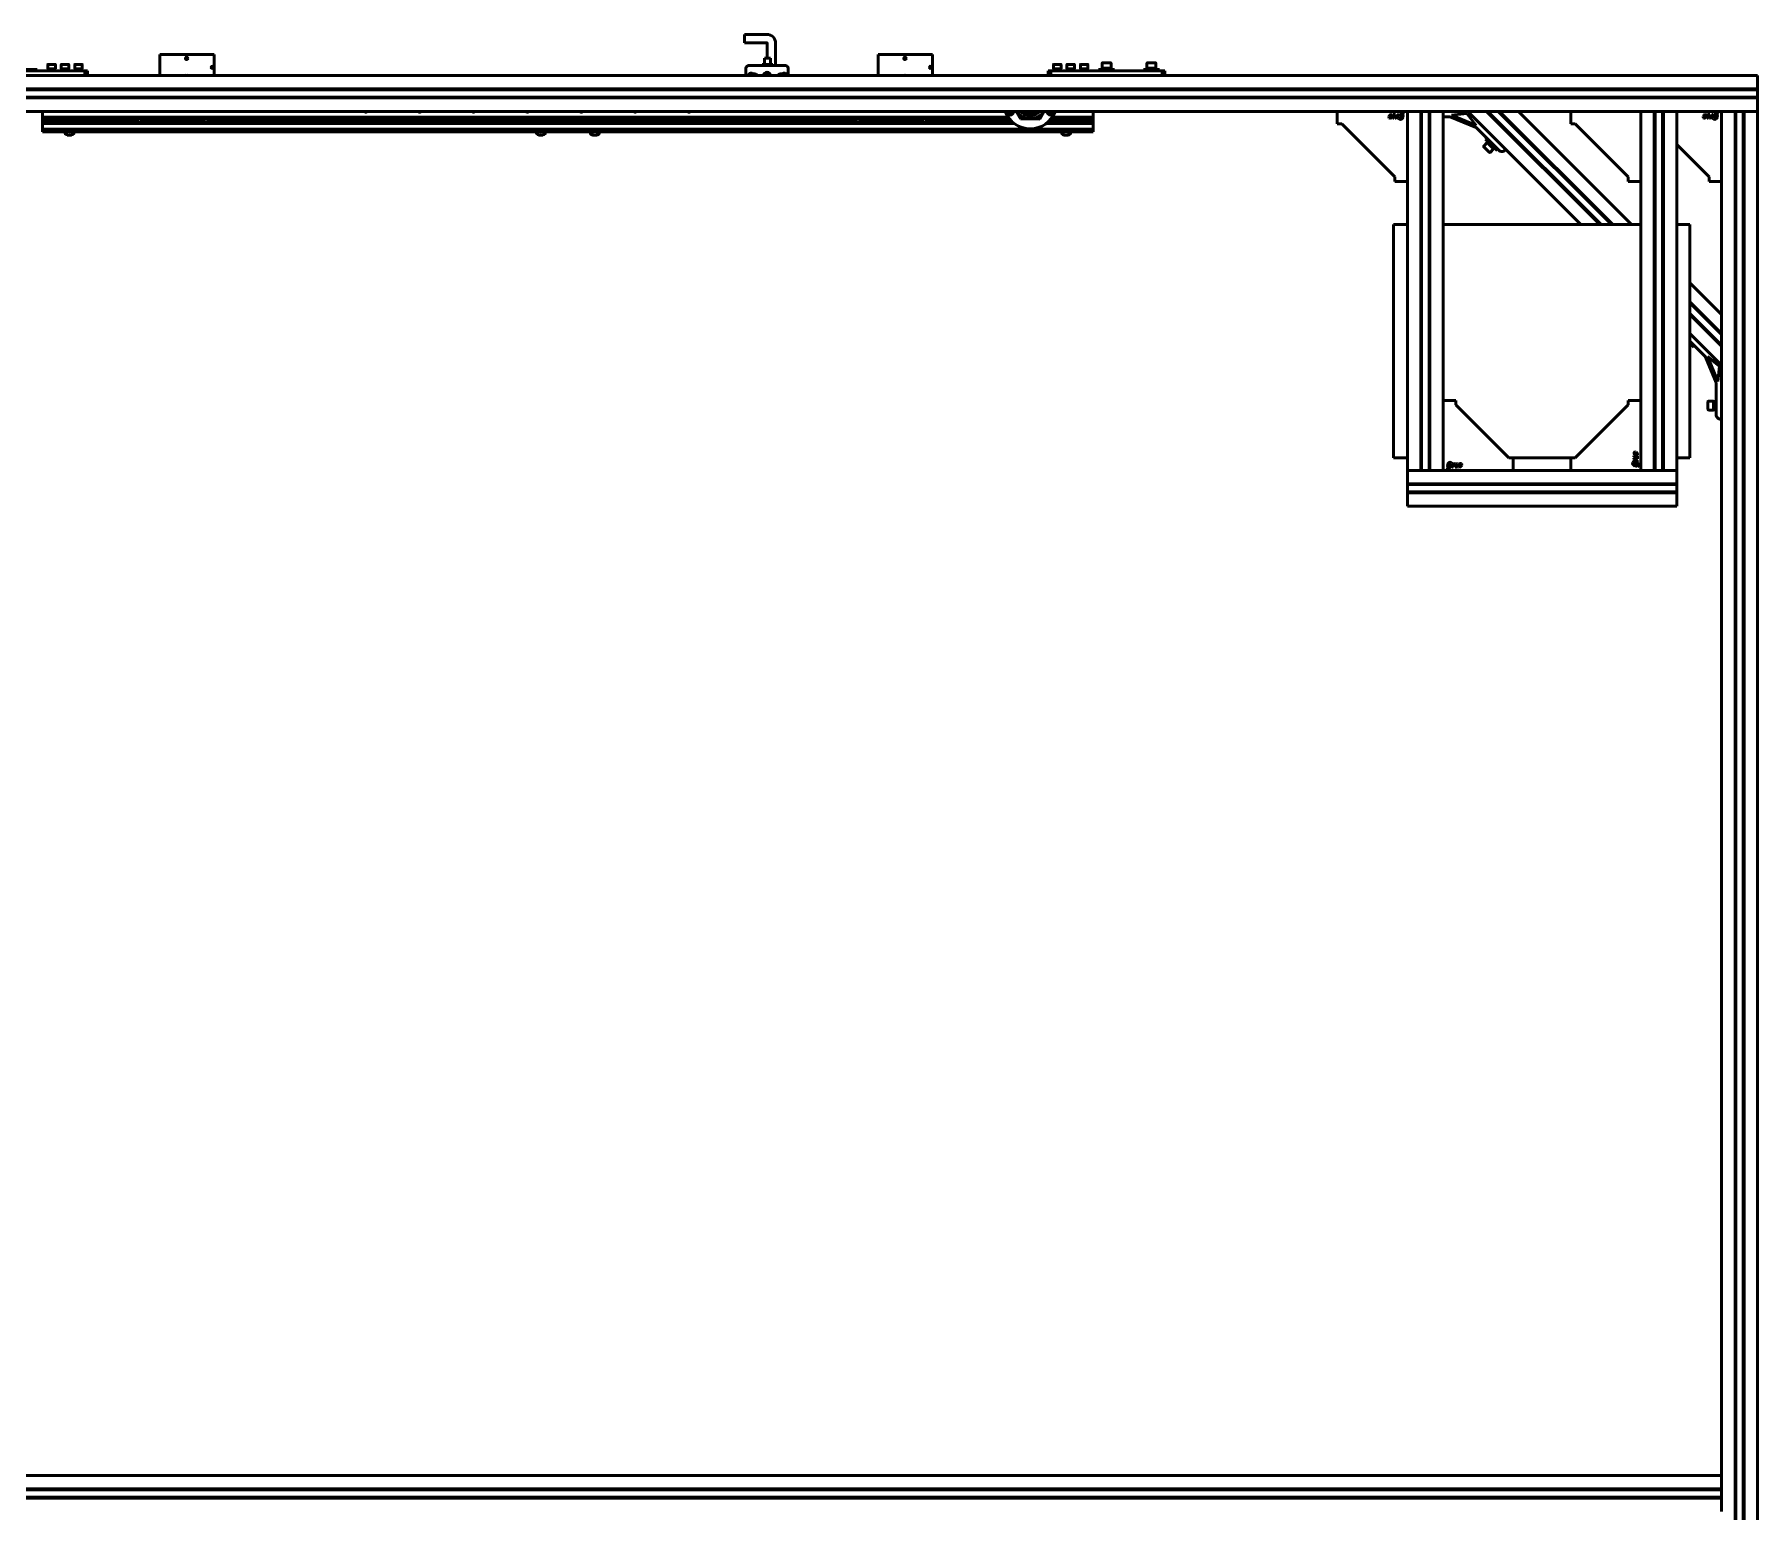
# Model space of a CAD drawing. Header units: millimetres. Extents: x 845401 to 948039, y 511594 to 550263.
# Drawn here: x 913712 to 915631, y 545107 to 546753 of the extents above; entities that cross this region are included whole.
import ezdxf

# ---------------------------------------------------------------- set-up
doc = ezdxf.new("R2010")
doc.units = ezdxf.units.MM
doc.layers.add('可见 (ISO)', color=7, linetype='Continuous', lineweight=50)

# ---------------------------------------------------------------- blocks, each defined once
blk = doc.blocks.new('A$C2A4E01FC')
at = {"layer": '可见 (ISO)', "color": 251}
for p, q in [((2146.2, 2727.7), (2146.2, 2726.2)), ((2171.2, 2727.7), (2146.2, 2727.7)), ((2146.2, 2719.7), (2146.2, 2726.2)), ((2146.2, 2719.7), (2146.2, 2718.2)), ((2171.2, 2718.2), (2146.2, 2718.2)), ((2171.4, 2701.3), (2171.4, 2718)), ((2180.9, 2693), (2180.9, 2718)), ((1411.5, 2687), (1287.5, 2687)), ((1340.5, 2688.6), (1358.5, 2688.6)), ((1358.5, 2687), (1358.5, 2688.6)), ((1379.5, 2688), (1369.5, 2688)), ((1369.5, 2687), (1369.5, 2688)), ((1370.3, 2694.1), (1370.3, 2689.3)), ((1370.3, 2689.3), (1378.8, 2689.3)), ((1378.6, 2694.3), (1370.5, 2694.3)), ((1370.7, 2689.3), (1370.7, 2688)), ((1378.2, 2689.3), (1378.2, 2688)), ((1378.3, 2689.3), (1378.3, 2688)), ((1378.3, 2689.3), (1378.3, 2688)), ((1378.8, 2694.1), (1378.8, 2689.3)), ((1379.5, 2687), (1379.5, 2688)), ((1394.5, 2688), (1384.5, 2688)), ((1384.5, 2687), (1384.5, 2688)), ((1385.3, 2694.1), (1385.3, 2689.3)), ((1385.3, 2689.3), (1393.8, 2689.3)), ((1393.6, 2694.3), (1385.5, 2694.3)), ((1385.7, 2689.3), (1385.7, 2688)), ((1393.2, 2689.3), (1393.2, 2688)), ((1393.3, 2689.3), (1393.3, 2688)), ((1393.3, 2689.3), (1393.3, 2688)), ((1393.8, 2694.1), (1393.8, 2689.3)), ((1394.5, 2687), (1394.5, 2688)), ((1409.5, 2688), (1399.5, 2688)), ((1399.5, 2687), (1399.5, 2688)), ((1400.3, 2694.1), (1400.3, 2689.3)), ((1400.3, 2689.3), (1408.8, 2689.3)), ((1408.6, 2694.3), (1400.5, 2694.3)), ((1400.7, 2689.3), (1400.7, 2688)), ((1408.2, 2689.3), (1408.2, 2688)), ((1408.3, 2689.3), (1408.3, 2688)), ((1408.3, 2689.3), (1408.3, 2688)), ((1408.8, 2694.1), (1408.8, 2689.3)), ((1409.5, 2687), (1409.5, 2688)), ((1411.5, 2682), (1411.5, 2687)), ((1411.5, 2687), (1414.5, 2687)), ((1414.5, 2687), (1414.5, 2682)), ((1495, 2705.5), (1555.6, 2705.5)), ((1495, 2682), (1495, 2705.5)), ((1526, 2701.5), (1523.8, 2701.5)), ((1555.6, 2705.5), (1555.6, 2682)), ((2147.9, 2682), (2147.9, 2690)), ((2150.9, 2693), (2191.9, 2693)), ((2166.1, 2694), (2166.1, 2693)), ((2169, 2694), (2166.1, 2694)), ((2168.4, 2701.3), (2175.4, 2701.3)), ((2168.4, 2701.3), (2168.4, 2694)), ((2169, 2694), (2169, 2693)), ((2174.8, 2694), (2169, 2694)), ((2174.8, 2694), (2174.8, 2693)), ((2177.7, 2694), (2174.8, 2694)), ((2175.4, 2701.3), (2175.4, 2694)), ((2177.7, 2694), (2177.7, 2693)), ((2194.9, 2690), (2194.9, 2682)), ((2295, 2705.5), (2355.6, 2705.5)), ((2295, 2682), (2295, 2705.5)), ((2326, 2701.5), (2323.8, 2701.5)), ((2355.6, 2705.5), (2355.6, 2682)), ((2484.5, 2682), (2484.5, 2687)), ((2484.5, 2687), (2487.5, 2687)), ((2487.5, 2687), (2611.5, 2687)), ((2487.5, 2687), (2487.5, 2682)), ((2499.5, 2688), (2489.5, 2688)), ((2489.5, 2687), (2489.5, 2688)), ((2490.3, 2694.1), (2490.3, 2689.3)), ((2490.3, 2689.3), (2498.8, 2689.3)), ((2498.6, 2694.3), (2490.5, 2694.3)), ((2490.7, 2688), (2490.7, 2689.3)), ((2498.3, 2688), (2498.3, 2689.3)), ((2498.8, 2694.1), (2498.8, 2689.3)), ((2499.5, 2687), (2499.5, 2688)), ((2514.5, 2688), (2504.5, 2688)), ((2504.5, 2687), (2504.5, 2688)), ((2505.3, 2694.1), (2505.3, 2689.3)), ((2505.3, 2689.3), (2513.8, 2689.3)), ((2513.6, 2694.3), (2505.5, 2694.3)), ((2505.7, 2688), (2505.7, 2689.3)), ((2513.3, 2688), (2513.3, 2689.3)), ((2513.8, 2694.1), (2513.8, 2689.3)), ((2514.5, 2687), (2514.5, 2688)), ((2529.5, 2688), (2519.5, 2688)), ((2519.5, 2687), (2519.5, 2688)), ((2520.3, 2694.1), (2520.3, 2689.3)), ((2520.3, 2689.3), (2528.8, 2689.3)), ((2528.6, 2694.3), (2520.5, 2694.3)), ((2520.7, 2688), (2520.7, 2689.3)), ((2528.3, 2688), (2528.3, 2689.3)), ((2528.8, 2694.1), (2528.8, 2689.3)), ((2529.5, 2687), (2529.5, 2688)), ((2540.5, 2688.6), (2558.5, 2688.6)), ((2540.5, 2687), (2540.5, 2688.6)), ((2544.5, 2695.6), (2544.5, 2690.2)), ((2544.5, 2690.2), (2554.5, 2690.2)), ((2544.9, 2688.6), (2544.9, 2690.2)), ((2545.1, 2696.2), (2553.9, 2696.2)), ((2554.2, 2689.5), (2554.2, 2690.2)), ((2554.5, 2695.6), (2554.5, 2690.2)), ((2558.5, 2687), (2558.5, 2688.6)), ((2590.5, 2688.6), (2608.5, 2688.6)), ((2590.5, 2687), (2590.5, 2688.6)), ((2594.5, 2695.6), (2594.5, 2690.2)), ((2594.5, 2690.2), (2604.5, 2690.2)), ((2594.9, 2688.6), (2594.9, 2690.2)), ((2595.1, 2696.2), (2603.9, 2696.2)), ((2604.2, 2689.5), (2604.2, 2690.2)), ((2604.5, 2695.6), (2604.5, 2690.2)), ((2608.5, 2687), (2608.5, 2688.6)), ((2611.5, 2682), (2611.5, 2687)), ((2611.5, 2687), (2614.5, 2687)), ((2614.5, 2687), (2614.5, 2682)), ((3274.5, 2682), (494.5, 2682)), ((2152.8, 2683), (2153.2, 2682.4)), ((2153, 2682.5), (2153.2, 2682.4)), ((2153, 2682.1), (2153.2, 2682.1)), ((2153.1, 2682), (2153.2, 2682.1)), ((2153.2, 2682.4), (2153.6, 2682.5)), ((2153.2, 2682.1), (2153.2, 2682.4)), ((2153.6, 2682.5), (2153.4, 2683.3)), ((2153.7, 2682.7), (2153.6, 2682.5)), ((2153.6, 2682.5), (2153.8, 2682.3)), ((2153.9, 2682.5), (2153.8, 2682.3)), ((2153.8, 2682.3), (2154.1, 2682.3)), ((2154.8, 2682.7), (2154.1, 2682.3)), ((2154.2, 2682.5), (2154.1, 2682.3)), ((2154.1, 2682.3), (2154.2, 2682)), ((2154.7, 2682), (2155, 2682)), ((2158.6, 2683.6), (2155.8, 2683.6)), ((2157.6, 2683.6), (2157.6, 2682)), ((2159.5, 2683.3), (2159.5, 2682)), ((2170.6, 2682), (2170.7, 2682)), ((2170.7, 2683.5), (2171, 2682.5)), ((2170.8, 2682.7), (2171, 2682.5)), ((2170.8, 2682), (2171, 2682.5)), ((2171, 2682.5), (2171.4, 2682.6)), ((2171.4, 2682.6), (2171.4, 2683.6)), ((2171.6, 2682.8), (2171.4, 2682.6)), ((2171.4, 2682.6), (2171.8, 2682)), ((2172, 2682.2), (2171.8, 2682)), ((2171.8, 2682), (2172.2, 2682)), ((2172.6, 2682), (2172.5, 2682)), ((2173.4, 2682.2), (2172.7, 2682)), ((2188.2, 2683.6), (2185.4, 2683.6)), ((2186.4, 2683.6), (2186.4, 2682)), ((2189.6, 2682), (2189.7, 2682)), ((2189.8, 2683.2), (2190.1, 2682.4)), ((2189.8, 2682.2), (2190, 2682.1)), ((2189.8, 2682), (2190, 2682.1)), ((2189.9, 2682.5), (2190.1, 2682.4)), ((2190, 2682.1), (2190.1, 2682.4)), ((2190.1, 2682.4), (2190.5, 2682.5)), ((2190.5, 2682.5), (2190.5, 2683.3)), ((2190.6, 2682.7), (2190.5, 2682.5)), ((2190.5, 2682.5), (2190.7, 2682.3)), ((2190.8, 2682.4), (2190.7, 2682.3)), ((2190.7, 2682.3), (2191, 2682.2)), ((2191.7, 2682.5), (2191, 2682.2)), ((2191.1, 2682.4), (2191, 2682.2)), ((2191, 2682.2), (2191, 2682)), ((3274.5, 2679.9), (3274.5, 2682)), ((3274.5, 2679.9), (3274.5, 2667.1)), ((3274.5, 2667.1), (494.5, 2667.1)), ((3274.5, 2666.1), (494.5, 2666.1)), ((3274.5, 2657.9), (494.5, 2657.9)), ((3274.5, 2656.9), (494.5, 2656.9)), ((3274.5, 2667.1), (3274.5, 2666.1)), ((3274.5, 2666.1), (3274.5, 2657.9)), ((3274.5, 2657.9), (3274.5, 2656.9)), ((3274.5, 2656.9), (3274.5, 2644.1)), ((2806.5, 2641.9), (817.3, 2641.9)), ((1364.5, 2635.6), (1364.5, 2641.9)), ((1364.5, 2635.6), (2440, 2635.6)), ((1364.5, 2635.1), (1364.5, 2635.6)), ((1364.5, 2635.1), (2440.3, 2635.1)), ((1364.5, 2634.9), (1364.5, 2635.1)), ((1364.5, 2634.9), (2440.5, 2634.9)), ((1364.5, 2632.5), (1364.5, 2634.9)), ((1364.5, 2632.5), (1470.5, 2632.5)), ((1364.5, 2632), (1364.5, 2632.5)), ((1364.5, 2632), (1470.4, 2632)), ((1364.5, 2631.4), (1364.5, 2632)), ((1364.5, 2631.4), (1470.5, 2631.4)), ((1364.5, 2629), (1364.5, 2631.4)), ((1364.5, 2629), (2445.9, 2629)), ((1364.5, 2628.9), (1364.5, 2629)), ((1474.5, 2632.5), (1507.1, 2632.5)), ((1474.5, 2631.4), (1507.1, 2631.4)), ((1474.6, 2632), (1507, 2632)), ((1511.9, 2632.5), (1544.5, 2632.5)), ((1511.9, 2631.4), (1544.5, 2631.4)), ((1512, 2632), (1544.4, 2632)), ((1548.5, 2632.5), (2270.5, 2632.5)), ((1548.5, 2631.4), (2270.5, 2631.4)), ((1548.6, 2632), (2270.4, 2632)), ((2274.5, 2632.5), (2307.1, 2632.5)), ((2274.5, 2631.4), (2307.1, 2631.4)), ((2274.6, 2632), (2307, 2632)), ((2311.9, 2632.5), (2344.5, 2632.5)), ((2311.9, 2631.4), (2344.5, 2631.4)), ((2312, 2632), (2344.4, 2632)), ((2348.5, 2632.5), (2442.3, 2632.5)), ((2348.5, 2631.4), (2443.3, 2631.4)), ((2348.6, 2632), (2442.8, 2632)), ((2439.9, 2641.7), (2440.8, 2641.8)), ((2440.7, 2641.6), (2440.8, 2641.8)), ((2440.8, 2641.8), (2440.9, 2641.9)), ((2441.5, 2641.5), (2440.8, 2641.8)), ((2441.3, 2641.3), (2441.5, 2641.5)), ((2441.7, 2640.8), (2441.5, 2641.5)), ((2441.7, 2640.8), (2441.5, 2639.8)), ((2441.5, 2640.7), (2441.7, 2640.8)), ((2442.2, 2640.8), (2441.7, 2640.8)), ((2442.5, 2641.4), (2442.2, 2640.8)), ((2442.2, 2639.8), (2442.2, 2640.8)), ((2442.3, 2640.6), (2442.2, 2640.8)), ((2443.1, 2641.7), (2442.5, 2641.4)), ((2442.6, 2641.2), (2442.5, 2641.4)), ((2443.1, 2641.9), (2443.1, 2641.7)), ((2443.1, 2641.7), (2444.1, 2641.5)), ((2443.3, 2641.5), (2443.1, 2641.7)), ((2453.7, 2633.5), (2448.9, 2641.9)), ((2464.4, 2633.5), (2453.7, 2633.5)), ((2475, 2633.4), (2464.4, 2633.5)), ((2480.1, 2641.9), (2475, 2633.4)), ((2483.1, 2629), (2534.5, 2629)), ((2485.5, 2641.9), (2485.8, 2641.9)), ((2485.7, 2641.8), (2485.8, 2641.9)), ((2485.7, 2631.4), (2534.5, 2631.4)), ((2485.8, 2641.9), (2485.8, 2641.9)), ((2486.4, 2641.5), (2485.8, 2641.9)), ((2486.2, 2641.4), (2486.4, 2641.5)), ((2486.2, 2632), (2534.5, 2632)), ((2486.6, 2640.9), (2486.3, 2639.9)), ((2486.6, 2640.9), (2486.4, 2641.5)), ((2486.4, 2640.8), (2486.6, 2640.9)), ((2487, 2640.8), (2486.6, 2640.9)), ((2486.7, 2632.5), (2534.5, 2632.5)), ((2487.4, 2641.3), (2487, 2640.8)), ((2487, 2639.8), (2487, 2640.8)), ((2487.1, 2640.6), (2487, 2640.8)), ((2488.1, 2641.5), (2487.4, 2641.3)), ((2487.5, 2641.2), (2487.4, 2641.3)), ((2488.2, 2641.9), (2488.1, 2641.5)), ((2488.1, 2641.5), (2489, 2641.2)), ((2488.2, 2641.3), (2488.1, 2641.5)), ((2489.2, 2641.9), (2488.5, 2641.9)), ((2488.5, 2634.9), (2534.5, 2634.9)), ((2488.7, 2635.1), (2534.5, 2635.1)), ((2489, 2635.6), (2534.5, 2635.6)), ((2534.5, 2641.9), (2534.5, 2635.6)), ((2534.5, 2635.6), (2534.5, 2635.1)), ((2534.5, 2635.1), (2534.5, 2634.9)), ((2534.5, 2634.9), (2534.5, 2632.5)), ((2534.5, 2632.5), (2534.5, 2632)), ((2534.5, 2632), (2534.5, 2631.4)), ((2534.5, 2631.4), (2534.5, 2629)), ((2534.5, 2629), (2534.5, 2628.9)), ((2806.5, 2641.9), (2806.5, 2628)), ((2884.5, 2641.9), (2806.5, 2641.9)), ((2865, 2636.1), (2863.9, 2636.1)), ((2865.4, 2636.7), (2864.1, 2636.7)), ((2868.7, 2638.3), (2868.2, 2637.3)), ((2868.2, 2637.3), (2869.9, 2637.3)), ((2869.9, 2637.3), (2868.5, 2634.4)), ((2868.5, 2634.4), (2869.6, 2634.4)), ((2871.4, 2638.3), (2868.7, 2638.3)), ((2869.6, 2634.4), (2871.4, 2638.3)), ((2872.9, 2636.3), (2870.9, 2634.4)), ((2870.9, 2634.4), (2872, 2634.4)), ((2872, 2634.4), (2873.2, 2635.5)), ((2872.9, 2636.3), (2873.6, 2638.3)), ((2873.2, 2635.5), (2873.6, 2634.4)), ((2874.7, 2638.3), (2873.6, 2638.3)), ((2873.6, 2634.4), (2874.7, 2634.4)), ((2874.7, 2638.3), (2874, 2636.3)), ((2874.7, 2634.4), (2874, 2636.3)), ((2876.4, 2634.1), (2875.3, 2633.9)), ((2876, 2636.3), (2876.9, 2638.3)), ((2877.8, 2636.3), (2876, 2636.3)), ((2877.1, 2636), (2876, 2635.9)), ((2876.9, 2638.3), (2877.5, 2638.3)), ((2877.5, 2638.1), (2877.5, 2638.3)), ((2878.1, 2636.8), (2877.5, 2636.8)), ((2877.8, 2636.3), (2878.1, 2636.8)), ((2880.5, 2638.8), (2879.4, 2638.6)), ((2886.6, 2641.9), (2884.5, 2641.9)), ((2884.5, 2564), (2884.5, 2641.9)), ((2886.6, 2641.9), (2899.4, 2641.9)), ((2899.4, 2641.9), (2900.4, 2641.9)), ((2899.4, 2242), (2899.4, 2641.9)), ((2908.6, 2641.9), (2900.4, 2641.9)), ((2900.4, 2242), (2900.4, 2641.9)), ((2908.6, 2641.9), (2909.6, 2641.9)), ((2908.6, 2242), (2908.6, 2641.9)), ((2909.6, 2641.9), (2922.4, 2641.9)), ((2909.6, 2242), (2909.6, 2641.9)), ((2924.5, 2641.9), (2922.4, 2641.9)), ((3066.5, 2641.9), (2924.5, 2641.9)), ((2924.5, 2320), (2924.5, 2641.9)), ((2924.5, 2636), (2932.3, 2636)), ((2932.3, 2636), (2961.1, 2624)), ((2933.6, 2637.6), (2950.7, 2639.6)), ((2961.3, 2626.1), (2933.6, 2637.6)), ((2950.7, 2639.6), (2961.3, 2626.1)), ((3077.8, 2515.8), (2951.7, 2641.9)), ((3098.8, 2515.8), (2972.7, 2641.9)), ((3100.3, 2515.8), (2974.1, 2641.9)), ((3111.9, 2515.8), (2985.7, 2641.9)), ((3113.3, 2515.8), (2987.2, 2641.9)), ((3134.3, 2515.8), (3008.2, 2641.9)), ((3066.5, 2641.9), (3144.5, 2641.9)), ((3066.5, 2628), (3066.5, 2641.9)), ((3146.6, 2641.9), (3144.5, 2641.9)), ((3144.5, 2641.9), (3144.5, 2564)), ((3146.6, 2641.9), (3159.4, 2641.9)), ((3159.4, 2641.9), (3160.4, 2641.9)), ((3159.4, 2242), (3159.4, 2641.9)), ((3168.6, 2641.9), (3160.4, 2641.9)), ((3160.4, 2242), (3160.4, 2641.9)), ((3168.6, 2641.9), (3169.6, 2641.9)), ((3168.6, 2242), (3168.6, 2641.9)), ((3169.6, 2641.9), (3182.4, 2641.9)), ((3169.6, 2242), (3169.6, 2641.9)), ((3184.5, 2641.9), (3182.4, 2641.9)), ((3234.5, 2641.9), (3184.5, 2641.9)), ((3184.5, 2242), (3184.5, 2641.9)), ((3215, 2636.1), (3213.9, 2636.1)), ((3215.4, 2636.7), (3214.1, 2636.7)), ((3218.7, 2638.3), (3218.2, 2637.3)), ((3218.2, 2637.3), (3219.9, 2637.3)), ((3219.9, 2637.3), (3218.5, 2634.4)), ((3218.5, 2634.4), (3219.6, 2634.4)), ((3221.4, 2638.3), (3218.7, 2638.3)), ((3219.6, 2634.4), (3221.4, 2638.3)), ((3222.9, 2636.3), (3220.9, 2634.4)), ((3220.9, 2634.4), (3222, 2634.4)), ((3222, 2634.4), (3223.2, 2635.5)), ((3222.9, 2636.3), (3223.6, 2638.3)), ((3223.2, 2635.5), (3223.6, 2634.4)), ((3224.7, 2638.3), (3223.6, 2638.3)), ((3223.6, 2634.4), (3224.7, 2634.4)), ((3224.7, 2638.3), (3224, 2636.3)), ((3224.7, 2634.4), (3224, 2636.3)), ((3226.4, 2634.1), (3225.3, 2633.9)), ((3226, 2636.3), (3226.9, 2638.3)), ((3227.8, 2636.3), (3226, 2636.3)), ((3227.1, 2636), (3226, 2635.9)), ((3226.9, 2638.3), (3227.5, 2638.3)), ((3227.5, 2638.1), (3227.5, 2638.3)), ((3228.1, 2636.8), (3227.5, 2636.8)), ((3227.8, 2636.3), (3228.1, 2636.8)), ((3230.5, 2638.8), (3229.4, 2638.6)), ((3236.6, 2641.9), (3234.5, 2641.9)), ((3234.5, 1122), (3234.5, 2641.9)), ((3236.6, 2641.9), (3249.4, 2641.9)), ((3249.4, 2641.9), (3250.4, 2641.9)), ((3249.4, 272), (3249.4, 2641.9)), ((3250.4, 272), (3250.4, 2641.9)), ((3258.6, 2641.9), (3250.4, 2641.9)), ((3258.6, 2641.9), (3259.6, 2641.9)), ((3258.6, 272), (3258.6, 2641.9)), ((3259.6, 2641.9), (3272.4, 2641.9)), ((3259.6, 272), (3259.6, 2641.9)), ((3274.5, 2641.9), (3272.4, 2641.9)), ((3274.5, 2641.9), (3274.5, 2644.1)), ((3274.5, 272), (3274.5, 2641.9)), ((1364.5, 2628.9), (2446.2, 2628.9)), ((1364.5, 2628.4), (1364.5, 2628.9)), ((1364.5, 2628.4), (2446.8, 2628.4)), ((1364.5, 2623.5), (1364.5, 2628.4)), ((1364.5, 2623.5), (1364.5, 2622)), ((1364.5, 2622), (1365.9, 2622)), ((1364.5, 2619), (1364.5, 2622)), ((1364.5, 2619), (1369.5, 2619)), ((1369.5, 2622), (1365.9, 2622)), ((1369.5, 2622), (1944.5, 2622)), ((1369.5, 2619), (1944.5, 2619)), ((1389.8, 2619), (1389.8, 2616.9)), ((1393.1, 2615.4), (1393.1, 2615.4)), ((1393.7, 2615.3), (1393.7, 2615.3)), ((1394.7, 2615.4), (1394.7, 2615.6)), ((1395.1, 2615.4), (1395.1, 2615.6)), ((1395.1, 2615.3), (1395.1, 2615.6)), ((1399.3, 2619), (1399.3, 2616.9)), ((1914.8, 2619), (1914.8, 2616.9)), ((1918.8, 2615.3), (1918.8, 2615.3)), ((1919, 2615.4), (1919, 2615.6)), ((1919.1, 2615.4), (1919.2, 2615.6)), ((1920.2, 2615.3), (1920.2, 2615.3)), ((1920.8, 2615.4), (1920.8, 2615.4)), ((1924.3, 2619), (1924.3, 2616.9)), ((1948.1, 2622), (1944.5, 2622)), ((1944.5, 2619), (1949.5, 2619)), ((1948.1, 2622), (1950.9, 2622)), ((1949.5, 2619), (1949.5, 2622)), ((1949.5, 2622), (1949.5, 2619)), ((1949.5, 2619), (1954.5, 2619)), ((1954.5, 2622), (1950.9, 2622)), ((1954.5, 2622), (2529.5, 2622)), ((1954.5, 2619), (2529.5, 2619)), ((1974.8, 2619), (1974.8, 2616.9)), ((1978.3, 2615.4), (1978.3, 2615.6)), ((1978.5, 2615.3), (1978.5, 2615.5)), ((1978.8, 2615.4), (1978.8, 2615.4)), ((1979.5, 2615.3), (1979.5, 2615.3)), ((1980.5, 2615.3), (1980.5, 2615.4)), ((1980.8, 2615.4), (1980.7, 2615.5)), ((1984.3, 2619), (1984.3, 2616.9)), ((2482.2, 2628.4), (2534.5, 2628.4)), ((2482.8, 2628.9), (2534.5, 2628.9)), ((2499.8, 2619), (2499.8, 2616.9)), ((2503.2, 2615.4), (2503.2, 2615.5)), ((2503.5, 2615.3), (2503.5, 2615.4)), ((2504.7, 2615.3), (2504.7, 2615.3)), ((2505.5, 2615.3), (2505.4, 2615.6)), ((2505.4, 2615.4), (2505.4, 2615.5)), ((2505.6, 2615.4), (2505.6, 2615.6)), ((2509.3, 2619), (2509.3, 2616.9)), ((2533.1, 2622), (2529.5, 2622)), ((2529.5, 2619), (2534.5, 2619)), ((2533.1, 2622), (2534.5, 2622)), ((2534.5, 2628.9), (2534.5, 2628.4)), ((2534.5, 2628.4), (2534.5, 2623.5)), ((2534.5, 2622), (2534.5, 2623.5)), ((2534.5, 2622), (2534.5, 2619)), ((2806.5, 2628), (2811.5, 2628)), ((2811.5, 2628), (2870.5, 2569)), ((2961.1, 2624), (2986.3, 2598.8)), ((2972.9, 2612.3), (2971.7, 2611.1)), ((2984.5, 2598.4), (2971.7, 2611.1)), ((3066.5, 2628), (3071.5, 2628)), ((3130.5, 2569), (3071.5, 2628)), ((2969.6, 2603.3), (2973.4, 2607.2)), ((2975.8, 2596.3), (2969.6, 2602.5)), ((2980.5, 2600.1), (2973.4, 2607.2)), ((2974.1, 2607.3), (2973.7, 2606.9)), ((2976.7, 2596.3), (2980.5, 2600.1)), ((2981.4, 2601.5), (2980.3, 2600.3)), ((2985.6, 2599.5), (2984.5, 2598.4)), ((2994.1, 2599.5), (2993.5, 2598.9)), ((3184.5, 2605), (3220.5, 2569)), ((2870.5, 2569), (2870.5, 2564)), ((2870.5, 2564), (2884.5, 2564)), ((2884.5, 2242), (2884.5, 2564)), ((3130.5, 2569), (3130.5, 2564)), ((3130.5, 2564), (3144.5, 2564)), ((3144.5, 2320), (3144.5, 2564)), ((3220.5, 2569), (3220.5, 2564)), ((3220.5, 2564), (3234.5, 2564)), ((2869.2, 2515.8), (2884.5, 2515.8)), ((2869.2, 2255.8), (2869.2, 2515.8)), ((2924.5, 2515.8), (3144.5, 2515.8)), ((3184.5, 2515.8), (3199.2, 2515.8)), ((3199.2, 2255.8), (3199.2, 2515.8)), ((3234.5, 2415.7), (3199.2, 2451)), ((3234.5, 2394.6), (3199.2, 2429.9)), ((3234.5, 2393.2), (3199.2, 2428.5)), ((3234.5, 2381.6), (3199.2, 2416.9)), ((3234.5, 2380.2), (3199.2, 2415.5)), ((3234.5, 2359.1), (3199.2, 2394.4)), ((3199.2, 2385.9), (3216.6, 2368.6)), ((3203.7, 2379.2), (3199.2, 2383.7)), ((3199.5, 2381.1), (3199.2, 2381.4)), ((3200.6, 2382.3), (3199.5, 2381.1)), ((3204.8, 2380.3), (3203.7, 2379.2)), ((3216.6, 2368.6), (3228.5, 2339.7)), ((3230.1, 2341.1), (3218.6, 2368.8)), ((3218.6, 2368.8), (3232.1, 2358.1)), ((3232.1, 2358.1), (3230.1, 2341.1)), ((3228.5, 2339.7), (3228.5, 2304.1)), ((2938.5, 2320), (2924.5, 2320)), ((2924.5, 2320), (2924.5, 2242)), ((2938.5, 2315), (2938.5, 2320)), ((2997.5, 2256), (2938.5, 2315)), ((3130.5, 2315), (3071.5, 2256)), ((3144.5, 2320), (3130.5, 2320)), ((3130.5, 2320), (3130.5, 2315)), ((3144.5, 2242), (3144.5, 2320)), ((3219.3, 2309.7), (3219.3, 2318.5)), ((3219.9, 2319.1), (3225.3, 2319.1)), ((3219.9, 2309.1), (3225.3, 2309.1)), ((3225.3, 2309.1), (3225.3, 2319.1)), ((3225.9, 2318.8), (3225.3, 2318.8)), ((3226.9, 2309.5), (3225.3, 2309.5)), ((3226.9, 2309.5), (3226.9, 2318.7)), ((3226.9, 2317.1), (3228.5, 2317.1)), ((3226.9, 2311.1), (3228.5, 2311.1)), ((3234.5, 2299.1), (3233.6, 2299.1)), ((2869.2, 2255.8), (2884.5, 2255.8)), ((2928.5, 2245.1), (2929.6, 2245.3)), ((2931.2, 2247.6), (2930.9, 2247.1)), ((2930.9, 2247.1), (2931.5, 2247.1)), ((2931.2, 2247.6), (2933, 2247.6)), ((2931.5, 2245.8), (2931.5, 2245.6)), ((2932.1, 2245.6), (2931.5, 2245.6)), ((2931.9, 2247.9), (2933, 2248)), ((2933, 2247.6), (2932.1, 2245.6)), ((2932.6, 2249.8), (2933.7, 2250)), ((2934.3, 2249.5), (2935, 2247.6)), ((2935.4, 2249.5), (2934.3, 2249.5)), ((2934.3, 2245.6), (2935, 2247.6)), ((2934.3, 2245.6), (2935.4, 2245.6)), ((2935.8, 2248.4), (2935.4, 2249.5)), ((2936.1, 2247.6), (2935.4, 2245.6)), ((2937, 2249.5), (2935.8, 2248.4)), ((2936.1, 2247.6), (2938.1, 2249.5)), ((2938.1, 2249.5), (2937, 2249.5)), ((2939.4, 2249.5), (2937.6, 2245.6)), ((2937.6, 2245.6), (2940.3, 2245.6)), ((2939.1, 2246.6), (2940.5, 2249.5)), ((2940.8, 2246.6), (2939.1, 2246.6)), ((2940.5, 2249.5), (2939.4, 2249.5)), ((2940.3, 2245.6), (2940.8, 2246.6)), ((2943.6, 2247.2), (2944.9, 2247.2)), ((2944, 2247.8), (2945.1, 2247.8)), ((3002.5, 2256), (2997.5, 2256)), ((3002.5, 2242), (3002.5, 2256)), ((3002.5, 2255.8), (3066.5, 2255.8)), ((3071.5, 2256), (3066.5, 2256)), ((3066.5, 2256), (3066.5, 2242)), ((3136.6, 2250.1), (3136.4, 2251.2)), ((3139.9, 2256.6), (3136.9, 2258)), ((3136.9, 2258), (3136.9, 2256.9)), ((3136.9, 2256.9), (3140.9, 2255)), ((3138.8, 2253.6), (3136.9, 2255.6)), ((3136.9, 2255.6), (3136.9, 2254.5)), ((3136.9, 2254.5), (3138.1, 2253.3)), ((3138.1, 2253.3), (3136.9, 2252.8)), ((3136.9, 2252.8), (3136.9, 2251.7)), ((3136.9, 2251.7), (3138.8, 2252.5)), ((3138.6, 2249.4), (3138.5, 2250.5)), ((3138.6, 2261.5), (3138.6, 2262.6)), ((3138.8, 2253.6), (3140.9, 2252.8)), ((3140.9, 2251.7), (3138.8, 2252.5)), ((3138.8, 2248.6), (3138.8, 2250.5)), ((3138.8, 2250.5), (3140.9, 2249.5)), ((3138.8, 2248.6), (3139.3, 2248.4)), ((3139.3, 2261.1), (3139.3, 2262.4)), ((3139.3, 2248.4), (3139.3, 2248.9)), ((3139.9, 2258.2), (3139.9, 2256.6)), ((3140.9, 2257.8), (3139.9, 2258.2)), ((3140.6, 2249), (3140.9, 2249)), ((3140.9, 2255), (3140.9, 2257.8)), ((3140.9, 2251.7), (3140.9, 2252.8)), ((3140.9, 2249.5), (3140.9, 2249)), ((3141.4, 2245.9), (3141.2, 2247)), ((3184.5, 2255.8), (3199.2, 2255.8)), ((2884.5, 2242), (2886.6, 2242)), ((2884.5, 2242), (2884.5, 2239.9)), ((2884.5, 2227.1), (2884.5, 2239.9)), ((3184.5, 2227.1), (2884.5, 2227.1)), ((2884.5, 2226.1), (2884.5, 2227.1)), ((3184.5, 2226.1), (2884.5, 2226.1)), ((2884.5, 2217.9), (2884.5, 2226.1)), ((2899.4, 2242), (2886.6, 2242)), ((2900.4, 2242), (2899.4, 2242)), ((2908.6, 2242), (2900.4, 2242)), ((2909.6, 2242), (2908.6, 2242)), ((2922.4, 2242), (2909.6, 2242)), ((2922.4, 2242), (2924.5, 2242)), ((2924.5, 2242), (3002.5, 2242)), ((3066.5, 2242), (3002.5, 2242)), ((3066.5, 2242), (3144.5, 2242)), ((3144.5, 2242), (3146.6, 2242)), ((3159.4, 2242), (3146.6, 2242)), ((3160.4, 2242), (3159.4, 2242)), ((3168.6, 2242), (3160.4, 2242)), ((3169.6, 2242), (3168.6, 2242)), ((3182.4, 2242), (3169.6, 2242)), ((3182.4, 2242), (3184.5, 2242)), ((3184.5, 2239.9), (3184.5, 2242)), ((3184.5, 2239.9), (3184.5, 2227.1)), ((3184.5, 2227.1), (3184.5, 2226.1)), ((3184.5, 2226.1), (3184.5, 2217.9)), ((3184.5, 2217.9), (2884.5, 2217.9)), ((2884.5, 2216.9), (2884.5, 2217.9)), ((3184.5, 2216.9), (2884.5, 2216.9)), ((2884.5, 2204.1), (2884.5, 2216.9)), ((3184.5, 2217.9), (3184.5, 2216.9)), ((3184.5, 2216.9), (3184.5, 2204.1)), ((2884.5, 2204.1), (2884.5, 2202)), ((3184.5, 2202), (2884.5, 2202)), ((3184.5, 2202), (3184.5, 2204.1)), ((3234.5, 1122), (534.5, 1122)), ((3234.5, 1119.9), (3234.5, 1122)), ((3234.5, 1119.9), (3234.5, 1107.1)), ((3234.5, 1107.1), (534.5, 1107.1)), ((3234.5, 1106.1), (534.5, 1106.1)), ((3234.5, 1097.9), (534.5, 1097.9)), ((3234.5, 1096.9), (534.5, 1096.9)), ((3234.5, 1107.1), (3234.5, 1106.1)), ((3234.5, 1097.9), (3234.5, 1106.1)), ((3234.5, 1097.9), (3234.5, 1096.9)), ((3234.5, 1096.9), (3234.5, 1084.1)), ((3234.5, 1082), (3234.5, 1084.1))]:
    blk.add_line(p, q, dxfattribs=at)
for centre, radius in [((1524.9, 2701), 1.25), ((1553.6, 2691), 1.25), ((2324.9, 2701), 1.25), ((2353.6, 2691), 1.25), ((1509.5, 2632), 2.5), ((1509.5, 2632), 1.81), ((2309.5, 2632), 2.5), ((2309.5, 2632), 1.81)]:
    blk.add_circle(centre, radius, dxfattribs=at)
for centre, radius, start, end in [((2171.2, 2718), 9.75, 0, 90), ((2171.2, 2718), 0.25, 0, 90), ((1370.5, 2694.1), 0.2, 90, 180), ((1378.6, 2694.1), 0.2, 0, 90), ((1385.5, 2694.1), 0.2, 90, 180), ((1393.6, 2694.1), 0.2, 0, 90), ((1400.5, 2694.1), 0.2, 90, 180), ((1408.6, 2694.1), 0.2, 0, 90), ((2150.9, 2690), 3, 90, 180), ((2191.9, 2690), 3, 0, 90), ((2490.5, 2694.1), 0.2, 90, 180), ((2498.6, 2694.1), 0.2, 0, 90), ((2505.5, 2694.1), 0.2, 90, 180), ((2513.6, 2694.1), 0.2, 0, 90), ((2520.5, 2694.1), 0.2, 90, 180), ((2528.6, 2694.1), 0.2, 0, 90), ((2545.1, 2695.6), 0.6, 90, 180), ((2553.9, 2695.6), 0.6, 0, 90), ((2595.1, 2695.6), 0.6, 90, 180), ((2603.9, 2695.6), 0.6, 0, 90), ((1524.9, 2681), 1.25, 53.1301, 126.8699), ((2153.6, 2681.9), 2.8, 2.0467, 177.9533), ((2158.6, 2681.9), 1.7, 3.3723, 90), ((2171.4, 2681.5), 4, 7.1808, 172.8192), ((2185.4, 2681.9), 1.7, 90, 176.6277), ((2190.4, 2681.9), 2.8, 2.0467, 177.9533), ((2324.9, 2681), 1.25, 53.1301, 126.8699), ((1472.5, 2632), 2.1, 165.6915, 180), ((1472.5, 2632), 2.1, 180, 194.3367), ((1472.5, 2632), 2.1, 14.3085, 165.6915), ((1472.5, 2632), 2.1, 194.3367, 345.6633), ((1472.5, 2632), 2.1, 0, 14.3085), ((1472.5, 2632), 2.1, 345.6633, 0), ((1546.5, 2632), 2.1, 165.6915, 180), ((1546.5, 2632), 2.1, 180, 194.3367), ((1546.5, 2632), 2.1, 14.3085, 165.6915), ((1546.5, 2632), 2.1, 194.3367, 345.6633), ((1546.5, 2632), 2.1, 0, 14.3085), ((1546.5, 2632), 2.1, 345.6633, 0), ((1724.5, 2642.2), 1.25, 191.537, 348.463), ((1784.5, 2642.2), 1.25, 191.537, 348.463), ((1844.5, 2642.2), 1.25, 191.537, 348.463), ((1904.5, 2642.2), 1.25, 191.537, 348.463), ((1964.5, 2642.2), 1.25, 191.537, 348.463), ((2024.5, 2642.2), 1.25, 191.537, 348.463), ((2084.5, 2642.2), 1.25, 191.537, 348.463), ((2272.5, 2632), 2.1, 165.6915, 180), ((2272.5, 2632), 2.1, 180, 194.3367), ((2272.5, 2632), 2.1, 14.3085, 165.6915), ((2272.5, 2632), 2.1, 194.3367, 345.6633), ((2272.5, 2632), 2.1, 0, 14.3085), ((2272.5, 2632), 2.1, 345.6633, 0), ((2346.5, 2632), 2.1, 165.6915, 180), ((2346.5, 2632), 2.1, 180, 194.3367), ((2346.5, 2632), 2.1, 14.3085, 165.6915), ((2346.5, 2632), 2.1, 194.3367, 345.6633), ((2346.5, 2632), 2.1, 0, 14.3085), ((2346.5, 2632), 2.1, 345.6633, 0), ((2464.5, 2652), 29.5, 199.8149, 340.1851), ((2442, 2641.9), 4, 180, 0), ((2464.5, 2652), 18.5, 212.7204, 327.2796), ((2464.5, 2652), 18, 213.749, 326.251), ((2464.5, 2652), 14.8, 222.6849, 317.3151), ((2464.5, 2652), 14.3, 224.5679, 315.4321), ((2464.5, 2652), 11.3, 242.734, 297.266), ((2487, 2641.9), 4, 180, 0), ((2877.4, 2635.5), 1.76, 234.6286, 238.9034), ((3227.4, 2635.5), 1.76, 234.6286, 238.9034), ((1390, 2616.9), 0.2, 180, 234.3147), ((1394.5, 2623.3), 8, 234.3147, 252.8545), ((1394.5, 2623.3), 8, 287.1455, 305.6853), ((1399.1, 2616.9), 0.2, 305.6853, 0), ((1915, 2616.9), 0.2, 180, 234.3147), ((1919.5, 2623.3), 8, 234.3147, 252.9958), ((1919.5, 2623.3), 8, 287.0042, 305.6853), ((1924.1, 2616.9), 0.2, 305.6853, 0), ((1975, 2616.9), 0.2, 180, 234.3147), ((1979.5, 2623.3), 8, 234.3147, 262.7953), ((1979.5, 2623.3), 8, 277.2047, 305.6853), ((1984.1, 2616.9), 0.2, 305.6853, 0), ((2500, 2616.9), 0.2, 180, 234.3147), ((2504.5, 2623.3), 8, 234.3147, 262.2089), ((2504.5, 2623.3), 8, 277.7911, 305.6853), ((2509.1, 2616.9), 0.2, 305.6853, 0), ((2970, 2602.9), 0.6, 135, 225), ((2976.3, 2596.7), 0.6, 225, 315), ((2989.9, 2602.3), 5, 225, 316.2511), ((3219.9, 2318.5), 0.6, 90, 180), ((3219.9, 2309.7), 0.6, 180, 270), ((3233.5, 2304.1), 5, 180, 271.2511), ((2931.6, 2248.4), 1.76, 54.6286, 58.9034), ((3138.1, 2249.1), 1.76, 144.6286, 148.9034)]:
    blk.add_arc(centre, radius, start, end, dxfattribs=at)
for centre, major_axis, ratio, start_param, end_param in [((2549.5, 2687.6), (0, -14.3), 0.32492, 1.639668, 1.752411), ((2549.5, 2689.5), (0, -14.3), 0.32492, 1.501925, 1.613793), ((2599.5, 2687.6), (0, -14.3), 0.32492, 1.639668, 1.752411), ((2599.5, 2689.5), (0, -14.3), 0.32492, 1.501925, 1.613793), ((2153.9, 2681.1), (-4.61, -1.72), 0.446198, 4.644193, 4.780585), ((2153.7, 2681.9), (-1.66, 4.71), 0.087981, 1.287888, 1.415336), ((2153.5, 2681.9), (3.57, 3.5), 0.113883, 1.62056, 1.67404), ((2153.5, 2681.9), (0.31, 4.99), 0.113883, 1.45709, 1.521033), ((2153.5, 2681.8), (1.83, -4.65), 0.087981, 1.726256, 1.853705), ((2153.7, 2681.9), (3.5, -3.57), 0.113883, 1.62056, 1.684502), ((2153.6, 2681.9), (4.99, -0.31), 0.113883, 1.45709, 1.521033), ((2153.6, 2681.8), (4.71, 1.66), 0.087981, 1.287888, 1.415336), ((2152.9, 2681.6), (-1.72, 4.61), 0.446198, 4.644193, 4.780585), ((2153.6, 2681.9), (-4.65, -1.83), 0.087981, 1.81337, 1.853705), ((2171.2, 2681.7), (5.41, 3.59), 0.08872, 1.623346, 1.637561), ((2171.1, 2681.5), (1.62, 6.29), 0.08872, 1.412567, 1.518247), ((2171.5, 2680.7), (-6.36, -1.07), 0.446198, 4.656596, 4.768182), ((2171.4, 2681.5), (-0.97, 6.43), 0.06847, 1.238357, 1.371588), ((2171.4, 2681.4), (1.19, -6.39), 0.06847, 1.770004, 1.903236), ((2171.7, 2681.6), (3.59, -5.41), 0.08872, 1.623346, 1.729026), ((2171.5, 2681.8), (6.29, -1.62), 0.08872, 1.412567, 1.518247), ((2171.4, 2681.4), (6.43, 0.97), 0.06847, 1.238357, 1.371588), ((2170.7, 2681.3), (-1.07, 6.36), 0.446198, 4.735188, 4.768182), ((2190.4, 2681.8), (4.88, 1.07), 0.087981, 1.726256, 1.813031), ((2190.4, 2681.9), (4.08, 2.89), 0.113883, 1.62056, 1.684502), ((2190.6, 2681.1), (-4.83, -0.97), 0.446198, 4.644193, 4.780585), ((2190.5, 2681.9), (-0.9, 4.92), 0.087981, 1.287888, 1.415336), ((2190.3, 2681.9), (1.1, 4.88), 0.113883, 1.45709, 1.521033), ((2190.3, 2681.8), (1.07, -4.88), 0.087981, 1.726256, 1.853705), ((2190.5, 2681.9), (2.89, -4.08), 0.113883, 1.62056, 1.684502), ((2190.4, 2681.9), (4.88, -1.1), 0.113883, 1.45709, 1.521033), ((2190.4, 2681.8), (4.92, 0.9), 0.087981, 1.287888, 1.415336), ((2189.6, 2681.7), (-0.97, 4.83), 0.446198, 4.675906, 4.780585), ((2442.7, 2641.9), (-0.33, -6.44), 0.446198, 4.72951, 4.768182), ((2442, 2642), (-6.48, 0.45), 0.06847, 1.238357, 1.371588), ((2441.9, 2641.7), (-5.79, 2.94), 0.08872, 1.412567, 1.518247), ((2441.7, 2641.8), (-2.33, 6.06), 0.08872, 1.623346, 1.729026), ((2442, 2641.9), (0.22, 6.5), 0.06847, 1.770004, 1.903236), ((2442, 2642.7), (6.44, -0.33), 0.446198, 4.656596, 4.768182), ((2442, 2642), (-0.45, -6.48), 0.06847, 1.238357, 1.371588), ((2442.3, 2641.8), (-2.94, -5.79), 0.08872, 1.412567, 1.518247), ((2442.1, 2641.7), (-6.06, -2.33), 0.08872, 1.623346, 1.729026), ((2442, 2642), (-6.5, 0.22), 0.06847, 1.770004, 1.903236), ((2441.3, 2642), (0.33, 6.44), 0.446198, 4.656596, 4.72951), ((2487, 2642), (-6.37, 1.31), 0.06847, 1.267615, 1.371588), ((2486.8, 2641.7), (-5.34, 3.69), 0.08872, 1.412567, 1.518247), ((2486.7, 2641.9), (-1.5, 6.32), 0.08872, 1.623346, 1.729026), ((2487, 2641.9), (1.09, 6.41), 0.06847, 1.770004, 1.903236), ((2487.1, 2642.7), (6.34, -1.19), 0.446198, 4.656596, 4.768182), ((2487, 2642), (-1.31, -6.37), 0.06847, 1.238357, 1.371588), ((2487.3, 2641.8), (-3.69, -5.34), 0.08872, 1.412567, 1.518247), ((2487.1, 2641.6), (-6.32, -1.5), 0.08872, 1.623346, 1.729026), ((2487, 2642), (-6.41, 1.09), 0.06847, 1.770004, 1.903236), ((2487, 2641.9), (6.37, -1.31), 0.06847, 1.238357, 1.267615), ((2486.3, 2642.1), (1.19, 6.34), 0.446198, 4.656596, 4.768182), ((2865.8, 2636.4), (1.48, 1.62), 0.75, 2.310777, 3.141593), ((2865.8, 2636.4), (1.48, 1.62), 0.75, 0, 1.981773), ((2865.8, 2636.4), (1.48, 1.62), 0.75, 3.141593, 6.283185), ((2865.8, 2636.4), (0.742, 0.812), 0.5, 2.310777, 3.141593), ((2865.8, 2636.4), (0.742, 0.812), 0.5, 3.141593, 6.283185), ((2865.8, 2636.4), (0.742, 0.812), 0.5, 0, 1.570796), ((2877.9, 2636.4), (1.99, 3.3), 0.571429, 2.682976, 3.141593), ((2877.9, 2636.4), (1.99, 3.3), 0.571429, 3.141593, 4.712389), ((2877.9, 2636.4), (1.99, 3.3), 0.571429, 5.824569, 7.853982), ((2877.9, 2636.4), (1.42, 2.35), 0.8, 6.223464, 7.853982), ((2877.9, 2636.4), (1.48, 1.62), 0.75, 2.398043, 3.141593), ((2877.9, 2636.4), (1.48, 1.62), 0.75, 3.141593, 6.283185), ((2877.9, 2636.4), (1.42, 2.35), 0.8, 3.141593, 4.712389), ((2877.9, 2636.4), (0.742, 0.812), 0.5, 2.398043, 3.141593), ((2877.9, 2636.4), (0.742, 0.812), 0.5, 3.141593, 6.283185), ((2877.9, 2636.4), (1.48, 1.62), 0.75, 0, 1.09632), ((2877.9, 2636.4), (0.742, 0.812), 0.5, 0, 1.497305), ((3215.8, 2636.4), (1.48, 1.62), 0.75, 2.310777, 3.141593), ((3215.8, 2636.4), (1.48, 1.62), 0.75, 0, 1.981773), ((3215.8, 2636.4), (1.48, 1.62), 0.75, 3.141593, 6.283185), ((3215.8, 2636.4), (0.742, 0.812), 0.5, 2.310777, 3.141593), ((3215.8, 2636.4), (0.742, 0.812), 0.5, 3.141593, 6.283185), ((3215.8, 2636.4), (0.742, 0.812), 0.5, 0, 1.570796), ((3227.9, 2636.4), (1.99, 3.3), 0.571429, 2.682976, 3.141593), ((3227.9, 2636.4), (1.99, 3.3), 0.571429, 3.141593, 4.712389), ((3227.9, 2636.4), (1.99, 3.3), 0.571429, 5.824569, 7.853982), ((3227.9, 2636.4), (1.42, 2.35), 0.8, 6.223464, 7.853982), ((3227.9, 2636.4), (1.48, 1.62), 0.75, 2.398043, 3.141593), ((3227.9, 2636.4), (1.48, 1.62), 0.75, 3.141593, 6.283185), ((3227.9, 2636.4), (1.42, 2.35), 0.8, 3.141593, 4.712389), ((3227.9, 2636.4), (0.742, 0.812), 0.5, 2.398043, 3.141593), ((3227.9, 2636.4), (0.742, 0.812), 0.5, 3.141593, 6.283185), ((3227.9, 2636.4), (1.48, 1.62), 0.75, 0, 1.09632), ((3227.9, 2636.4), (0.742, 0.812), 0.5, 0, 1.497305), ((1394.5, 2623.2), (-3.13, -7.36), 0.984616, 0.103599, 0.23206), ((1395.7, 2622.7), (-3.55, -7.05), 0.128768, 0.021763, 0.113493), ((1394.5, 2623.2), (3.81, -7.03), 0.989627, 5.495734, 5.625717), ((1394.4, 2623.3), (-1.32, -7.89), 0.842182, 0.009487, 0.095173), ((1394.4, 2623.3), (-2.5, -7.6), 0.958767, 0.175123, 0.260809), ((1394.3, 2623.3), (-0.74, -7.96), 0.26999, 0.069382, 0.089788), ((1394.3, 2623.3), (-0.84, -7.95), 0.531844, 0.100372, 0.186058), ((1394.6, 2623.2), (-0.55, -7.98), 0.160756, 0.176213, 0.306197), ((1394.3, 2622.7), (-7.58, 2.19), 0.885622, 1.837099, 1.934513), ((1394.4, 2623.2), (0.55, -7.98), 0.160756, 5.978511, 6.106972), ((1394.7, 2622.7), (7.58, 2.19), 0.885622, 4.434445, 4.440401), ((1394.7, 2623.3), (0.84, -7.95), 0.531844, 6.097127, 6.182813), ((1394.4, 2623.2), (0.55, -7.98), 0.126295, 0.156297, 0.28628), ((1394.7, 2623.3), (0.74, -7.96), 0.26999, 6.128118, 6.213803), ((1394.6, 2623.3), (2.5, -7.6), 0.958767, 6.022377, 6.042783), ((1394.6, 2623.3), (1.32, -7.89), 0.842182, 6.188013, 6.273698), ((1394.5, 2623.2), (3.13, -7.36), 0.984616, 6.051125, 6.181109), ((1393.3, 2622.7), (3.55, -7.05), 0.128768, 6.255466, 6.267107), ((1920.7, 2622.7), (-3.52, -7.06), 0.04374, 6.256309, 6.325), ((1919.5, 2623.2), (5.75, 5.56), 0.995458, 3.646979, 3.776962), ((1919.4, 2623.3), (-1.55, -7.85), 0.889055, 0.043763, 0.129449), ((1919.3, 2623.3), (-0.76, -7.96), 0.360175, 0.078799, 0.164485), ((1919.3, 2623.3), (-0.79, -7.96), 0.449122, 0.089192, 0.174878), ((1919.4, 2623.3), (-1.91, -7.76), 0.928656, 0.173867, 0.180479), ((1919.6, 2623.2), (-0.55, -7.98), 0.031362, 5.990321, 6.120304), ((1919.6, 2622.7), (-7.85, -0.77), 0.893865, 1.412858, 1.510272), ((1919.6, 2623.2), (-0.55, -7.98), 0.066144, 0.169584, 0.296551), ((1919.4, 2622.7), (7.85, -0.77), 0.893865, 4.807127, 4.841605), ((1919.4, 2623.2), (0.55, -7.98), 0.066144, 5.983618, 6.113601), ((1919.7, 2623.3), (0.79, -7.96), 0.449122, 6.108308, 6.193993), ((1919.6, 2623.3), (1.91, -7.76), 0.928656, 6.102707, 6.188392), ((1919.6, 2623.3), (1.55, -7.85), 0.889055, 6.153737, 6.239422), ((1919.7, 2623.3), (0.76, -7.96), 0.360175, 6.197774, 6.204386), ((1919.5, 2623.2), (7.27, 3.33), 0.99716, 4.446823, 4.576807), ((1919.5, 2623.2), (-5.75, 5.56), 0.995458, 2.506223, 2.633191), ((1918.3, 2622.7), (3.52, -7.06), 0.04374, 6.212648, 6.275848), ((1979.6, 2623.2), (-0.74, -7.97), 0.669551, 6.050073, 6.180056), ((1980.3, 2622.7), (-4.65, -6.38), 0.652871, 0.39549, 0.492903), ((1979.4, 2623.2), (0.76, -7.96), 0.694955, 5.921788, 6.051771), ((1979.3, 2623.3), (-0.75, -7.96), 0.326815, 6.183902, 6.269588), ((1979.4, 2623.2), (0.81, -7.96), 0.739604, 5.991953, 6.042661), ((1979.3, 2623.3), (-0.77, -7.96), 0.386724, 6.271816, 6.276143), ((1979.6, 2623.3), (2.1, -7.72), 0.940915, 5.903014, 5.9887), ((1979.6, 2623.3), (1.79, -7.79), 0.917918, 5.945545, 6.031231), ((1979.4, 2623.3), (-2.1, -7.72), 0.940915, 0.294486, 0.380171), ((1979.4, 2623.3), (-1.79, -7.79), 0.917918, 0.251954, 0.256281), ((1979.6, 2623.2), (-0.81, -7.96), 0.739604, 0.240525, 0.370508), ((1979.7, 2623.3), (0.77, -7.96), 0.386724, 0.007042, 0.092728), ((1979.4, 2623.2), (0.78, -7.96), 0.715786, 0.094629, 0.224612), ((1978.6, 2622.7), (4.45, -6.51), 0.612101, 5.838267, 5.935681), ((2504.6, 2623.2), (-0.94, -7.94), 0.813247, 6.084229, 6.214212), ((2505.5, 2622.7), (-4.08, -6.75), 0.505568, 0.247771, 0.345185), ((2504.4, 2623.2), (0.99, -7.94), 0.832919, 5.884686, 6.014669), ((2504.3, 2623.3), (-0.83, -7.95), 0.521966, 6.20763, 6.293316), ((2504.5, 2623.3), (3.54, -7.17), 0.979703, 5.702696, 5.788382), ((2504.4, 2623.3), (-1.34, -7.88), 0.848339, 0.187611, 0.273297), ((2504.6, 2623.3), (1.34, -7.88), 0.848339, 6.068853, 6.095574), ((2504.5, 2623.3), (-3.54, -7.17), 0.979703, 0.494803, 0.580489), ((2504.6, 2623.2), (-0.67, -7.97), 0.577877, 0.21365, 0.343633), ((2504.6, 2623.2), (-0.99, -7.94), 0.832919, 0.268516, 0.285326), ((2503.8, 2622.7), (-5.22, 5.92), 0.73845, 2.515293, 2.612707), ((2504.7, 2623.3), (0.72, -7.96), 0.179753, 0.028127, 0.113812), ((2504.7, 2623.3), (0.83, -7.95), 0.521966, 6.273055, 6.299776), ((2504.4, 2623.2), (0.66, -7.97), 0.549143, 0.119923, 0.249907), ((2978.8, 2605.5), (10.1, 10.1), 0.32492, 1.639668, 1.752411), ((2977.4, 2604.1), (10.1, 10.1), 0.32492, 1.501925, 1.613793), ((3225.9, 2314.1), (14.3, 0), 0.32492, 1.501925, 1.613793), ((3227.9, 2314.1), (14.3, 0), 0.32492, 1.639668, 1.752411), ((2931.1, 2247.6), (-1.99, -3.3), 0.571429, 5.824569, 7.853982), ((2931.1, 2247.6), (-1.48, -1.62), 0.75, 3.141593, 6.283185), ((2931.1, 2247.6), (-1.99, -3.3), 0.571429, 3.141593, 4.712389), ((2931.1, 2247.6), (-1.42, -2.35), 0.8, 3.141593, 4.712389), ((2931.1, 2247.6), (-1.42, -2.35), 0.8, 6.223464, 7.853982), ((2931.1, 2247.6), (-1.48, -1.62), 0.75, 0, 1.09632), ((2931.1, 2247.6), (-0.742, -0.812), 0.5, 3.141593, 6.283185), ((2931.1, 2247.6), (-0.742, -0.812), 0.5, 0, 1.497305), ((2931.1, 2247.6), (-0.742, -0.812), 0.5, 2.398043, 3.141593), ((2931.1, 2247.6), (-1.48, -1.62), 0.75, 2.398043, 3.141593), ((2931.1, 2247.6), (-1.99, -3.3), 0.571429, 2.682976, 3.141593), ((2943.2, 2247.6), (-1.48, -1.62), 0.75, 3.141593, 6.283185), ((2943.2, 2247.6), (-1.48, -1.62), 0.75, 0, 1.981773), ((2943.2, 2247.6), (-0.742, -0.812), 0.5, 3.141593, 6.283185), ((2943.2, 2247.6), (-0.742, -0.812), 0.5, 0, 1.570796), ((2943.2, 2247.6), (-0.742, -0.812), 0.5, 2.310777, 3.141593), ((2943.2, 2247.6), (-1.48, -1.62), 0.75, 2.310777, 3.141593), ((3138.9, 2248.6), (3.3, -1.99), 0.571429, 3.141593, 4.712389), ((3138.9, 2248.6), (3.3, -1.99), 0.571429, 2.682976, 3.141593), ((3138.9, 2248.6), (2.35, -1.42), 0.8, 3.141593, 4.712389), ((3138.9, 2260.7), (1.62, -1.48), 0.75, 3.141593, 6.283185), ((3138.9, 2248.6), (1.62, -1.48), 0.75, 3.141593, 6.283185), ((3138.9, 2260.7), (1.62, -1.48), 0.75, 2.310777, 3.141593), ((3138.9, 2248.6), (1.62, -1.48), 0.75, 2.398043, 3.141593), ((3138.9, 2260.7), (0.812, -0.742), 0.5, 3.141593, 6.283185), ((3138.9, 2248.6), (0.812, -0.742), 0.5, 3.141593, 6.283185), ((3138.9, 2260.7), (0.812, -0.742), 0.5, 2.310777, 3.141593), ((3138.9, 2248.6), (0.812, -0.742), 0.5, 2.398043, 3.141593), ((3138.9, 2260.7), (1.62, -1.48), 0.75, 0, 1.981773), ((3138.9, 2260.7), (0.812, -0.742), 0.5, 0, 1.570796), ((3138.9, 2248.6), (0.812, -0.742), 0.5, 0, 1.497305), ((3138.9, 2248.6), (2.35, -1.42), 0.8, 6.223464, 7.853982), ((3138.9, 2248.6), (3.3, -1.99), 0.571429, 5.824569, 7.853982), ((3138.9, 2248.6), (1.62, -1.48), 0.75, 0, 1.09632)]:
    blk.add_ellipse(centre, major_axis=major_axis, ratio=ratio, start_param=start_param, end_param=end_param, dxfattribs=at)
for points in [[(1523.8, 2701.5), (1523.8, 2701.4), (1523.8, 2701.4), (1523.9, 2701.3), (1524, 2701.3), (1524.2, 2701.2), (1524.2, 2701.1), (1524.4, 2701), (1524.4, 2701), (1524.5, 2700.9), (1524.5, 2700.9), (1524.6, 2700.9), (1524.7, 2700.9), (1524.7, 2700.8), (1524.8, 2700.8), (1524.8, 2700.8), (1524.9, 2700.8), (1524.9, 2700.8), (1525, 2700.8), (1525, 2700.8), (1525.1, 2700.8), (1525.1, 2700.9), (1525.2, 2700.9), (1525.3, 2700.9), (1525.3, 2700.9), (1525.4, 2701), (1525.4, 2701), (1525.6, 2701.1), (1525.6, 2701.2), (1525.8, 2701.3), (1525.9, 2701.3), (1526, 2701.4), (1526, 2701.4), (1526, 2701.5)], [(2323.8, 2701.5), (2323.8, 2701.4), (2323.8, 2701.4), (2323.9, 2701.3), (2324, 2701.3), (2324.2, 2701.2), (2324.2, 2701.1), (2324.4, 2701), (2324.4, 2701), (2324.5, 2700.9), (2324.5, 2700.9), (2324.6, 2700.9), (2324.7, 2700.9), (2324.7, 2700.8), (2324.8, 2700.8), (2324.8, 2700.8), (2324.9, 2700.8), (2324.9, 2700.8), (2325, 2700.8), (2325, 2700.8), (2325.1, 2700.8), (2325.1, 2700.9), (2325.2, 2700.9), (2325.3, 2700.9), (2325.3, 2700.9), (2325.4, 2701), (2325.4, 2701), (2325.6, 2701.1), (2325.6, 2701.2), (2325.8, 2701.3), (2325.9, 2701.3), (2326, 2701.4), (2326, 2701.4), (2326, 2701.5)]]:
    blk.add_open_spline(points, degree=3, knots=[2.0046906, 2.0046906, 2.0046906, 2.0046906, 2.0154866, 2.0154866, 2.0516547, 2.0516547, 2.0782847, 2.0782847, 2.0980787, 2.0980787, 2.1130099, 2.1130099, 2.1245766, 2.1245766, 2.1352903, 2.1352903, 2.146004, 2.146004, 2.1567177, 2.1567177, 2.1674314, 2.1674314, 2.178998, 2.178998, 2.1939293, 2.1939293, 2.2137233, 2.2137233, 2.2403533, 2.2403533, 2.2765214, 2.2765214, 2.2873174, 2.2873174, 2.2873174, 2.2873174], dxfattribs=at)

msp = doc.modelspace()

# ---------------------------------------------------------------- block references
msp.add_blockref('A$C2A4E01FC', (912356.7, 544024.9))

doc.saveas('drawing.dxf')
